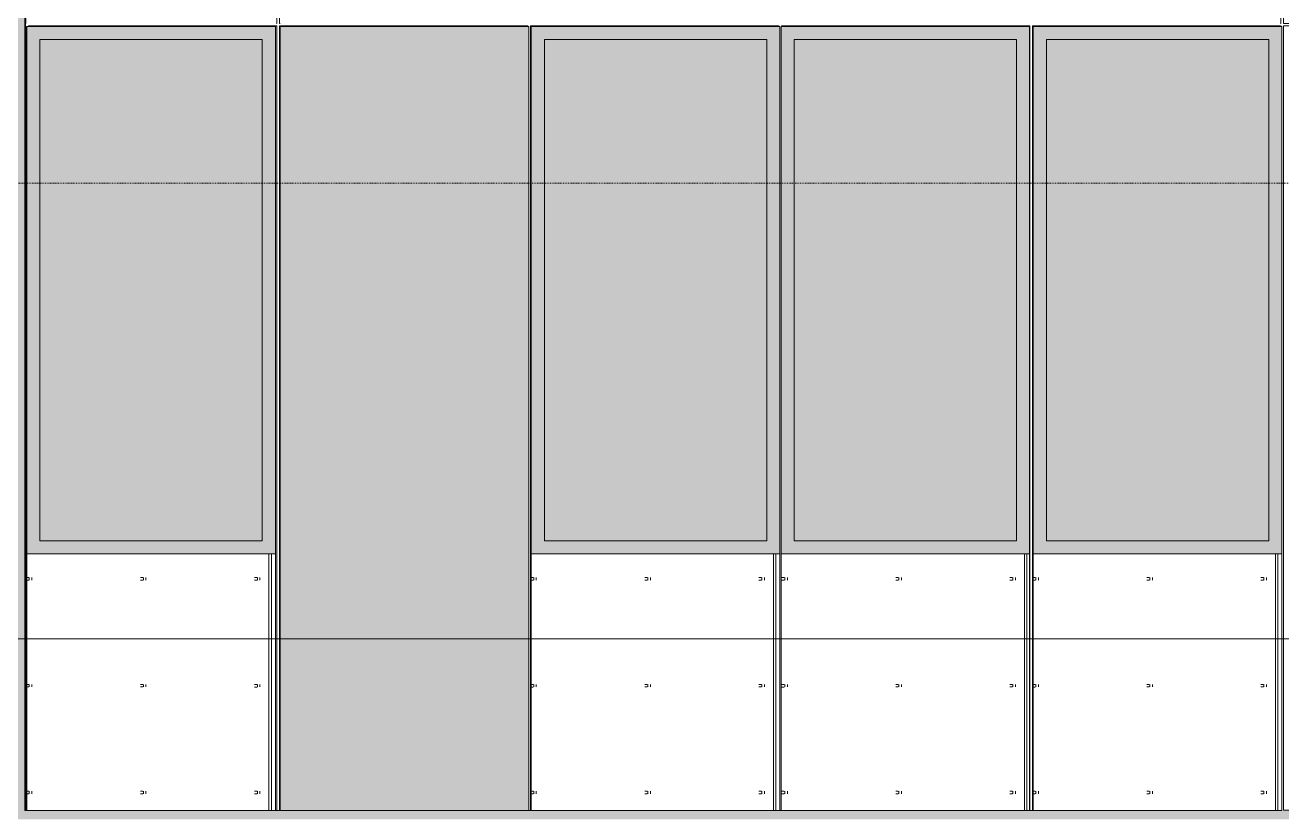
# Model space of a CAD drawing. Header units: inches. Extents: x 1750 to 7619, y -360 to 620.
# Drawn here: x 6423.4 to 6615.6, y 109.1 to 229.9 of the extents above; entities that cross this region are included whole.
import ezdxf

# ---------------------------------------------------------------- set-up
doc = ezdxf.new("R2010")
doc.units = ezdxf.units.IN
doc.header["$MEASUREMENT"] = 0
doc.linetypes.add('Aligning Line 1_8_', pattern=[0.25, 0.125, -0.125])
doc.linetypes.add('Grid Line 1_2_', pattern=[0.875, 0.5, -0.125, 0.125, -0.125])
for name, color, linetype, lineweight in [('0-4', 10, 'Continuous', 5), ('A-CLNG-1', 13, 'Continuous', 5), ('A-FLOR-LEVL-1', 51, 'Grid Line 1_2_', 9), ('A-GENM', 5, 'Continuous', 9), ('A-GLAZ', 151, 'Continuous', 13), ('A-GLAZ-1', 251, 'Continuous', 9), ('A-WALL', 113, 'Continuous', 13), ('A-WALL-PATT-1', 251, 'Continuous', 9), ('G-ANNO-SYMB', 111, 'Aligning Line 1_8_', 9)]:
    doc.layers.add(name, color=color, linetype=linetype, lineweight=lineweight)

# ---------------------------------------------------------------- blocks, each defined once
blk = doc.blocks.new('CTR - 2nd Phase_rvt-2-BUILDING ELEVATION - NORTH')
at = {"layer": 'A-FLOR-LEVL-1'}
blk.add_line((-12558.48, 136), (-9609.49, 136), dxfattribs=at)
blk = doc.blocks.new('CTR - 1st Phase - Common Walls_rvt-2-BUILDING ELEVATION - NORTH')
at = {"layer": 'A-FLOR-LEVL-1'}
blk.add_line((-12558.48, 136), (-9609.49, 136), dxfattribs=at)
blk = doc.blocks.new('CTR - 1st Phase -Stairs _ Elevators_rvt-2-BUILDING ELEVATION - NORTH')
at = {"layer": 'A-FLOR-LEVL-1'}
blk.add_line((-12558.48, 136), (-9609.49, 136), dxfattribs=at)
blk = doc.blocks.new('_THE_ WINDOW _ DOOR - hvac panel - 2nd floor-2113876-BUILDING ELEVATION - NORTH')
at = {"layer": 'A-GLAZ-1'}
h = blk.add_hatch(dxfattribs=at)
h.set_pattern_fill('FP_59', color=256, style=0, pattern_type=2)
h.set_pattern_definition([(0, (-11715.189, 174.437), (1, 1), [0.5, -1.5]), (90, (-11714.939, 174.187), (-1, 1), [0.5, -1.5])])
h.paths.add_polyline_path([(-11729.83, 109.75), (-11702.38, 109.75), (-11702.38, 229.75), (-11740.4, 229.75), (-11740.4, 109.75)], flags=0)
at = {"layer": 'A-GLAZ'}
for p, q in [((-11702.38, 229.75), (-11740.4, 229.75)), ((-11740.4, 109.75), (-11740.4, 229.75)), ((-11702.38, 229.75), (-11702.38, 109.75)), ((-11702.38, 109.75), (-11740.4, 109.75))]:
    blk.add_line(p, q, dxfattribs=at)
blk = doc.blocks.new('_THE_ WINDOW _ DOOR - Window - 2nd Floor-2113388-BUILDING ELEVATION - NORTH')
at = {"layer": 'A-GLAZ'}
h = blk.add_hatch(color=256, dxfattribs=at)
h.paths.add_polyline_path([(-11780.99, 149), (-11778.99, 149), (-11778.99, 229.75), (-11817.01, 229.75), (-11817.01, 149), (-11785.18, 149)], flags=0)
h.paths.add_polyline_path([(-11815.01, 151), (-11815.01, 227.75), (-11780.99, 227.75), (-11780.99, 151), (-11785.18, 151)], flags=0)
blk.add_hatch(color=256, dxfattribs=at).paths.add_polyline_path([(-11785.18, 151), (-11780.99, 151), (-11780.99, 227.75), (-11815.01, 227.75), (-11815.01, 151)], flags=0)
at = {"layer": 'A-GLAZ-1'}
h = blk.add_hatch(dxfattribs=at)
h.set_pattern_fill('FP_62', color=256, style=0, pattern_type=2)
h.set_pattern_definition([(0, (-11777.25, 167.18), (-38.4, 120.38), [0.392, -38.007]), (0, (-11777.25, 167.57), (-38.4, 120.38), [0.392, -38.007]), (0, (-11777.25, 183.54), (-38.4, 120.38), [0.392, -38.007]), (0, (-11777.25, 183.93), (-38.4, 120.38), [0.392, -38.007]), (0, (-11777.25, 199.89), (-38.4, 120.38), [0.392, -38.007]), (0, (-11777.25, 200.29), (-38.4, 120.38), [0.392, -38.007]), (0, (-11777.25, 216.25), (-38.4, 120.38), [0.392, -38.007]), (0, (-11777.25, 216.64), (-38.4, 120.38), [0.392, -38.007]), (0, (-11777.25, 232.61), (-38.4, 120.38), [0.392, -38.007]), (0, (-11777.25, 233), (-38.4, 120.38), [0.392, -38.007]), (0, (-11777.25, 248.96), (-38.4, 120.38), [0.392, -38.007]), (0, (-11777.25, 249.36), (-38.4, 120.375), [0.392, -38.007]), (0, (-11777.25, 265.32), (-38.4, 120.375), [0.392, -38.007]), (0, (-11777.25, 265.71), (-38.4, 120.375), [0.392, -38.007]), (0, (-11777.25, 281.68), (-38.4, 120.375), [0.392, -38.007]), (0, (-11777.25, 282.07), (-38.4, 120.375), [0.392, -38.007]), (0, (-11759.8, 167.18), (-38.4, 120.38), [0.392, -38.007]), (0, (-11759.8, 167.57), (-38.4, 120.38), [0.392, -38.007]), (0, (-11759.8, 183.54), (-38.4, 120.38), [0.392, -38.007]), (0, (-11759.8, 183.93), (-38.4, 120.38), [0.392, -38.007]), (0, (-11759.8, 199.89), (-38.4, 120.38), [0.392, -38.007]), (0, (-11759.8, 200.29), (-38.4, 120.38), [0.392, -38.007]), (0, (-11759.8, 216.25), (-38.4, 120.38), [0.392, -38.007]), (0, (-11759.8, 216.64), (-38.4, 120.38), [0.392, -38.007]), (0, (-11759.8, 232.61), (-38.4, 120.38), [0.392, -38.007]), (0, (-11759.8, 233), (-38.4, 120.38), [0.392, -38.007]), (0, (-11759.8, 248.96), (-38.4, 120.375), [0.392, -38.007]), (0, (-11759.8, 249.36), (-38.4, 120.375), [0.392, -38.007]), (0, (-11759.8, 265.32), (-38.4, 120.375), [0.392, -38.007]), (0, (-11759.8, 265.71), (-38.4, 120.375), [0.392, -38.007]), (0, (-11759.8, 281.68), (-38.4, 120.375), [0.392, -38.007]), (0, (-11759.8, 282.07), (-38.4, 120.375), [0.392, -38.007]), (0, (-11742.35, 167.18), (-38.4, 120.38), [0.392, -38.007]), (0, (-11742.35, 167.57), (-38.4, 120.38), [0.392, -38.007]), (0, (-11742.35, 183.54), (-38.4, 120.38), [0.392, -38.007]), (0, (-11742.35, 183.93), (-38.4, 120.38), [0.392, -38.007]), (0, (-11742.35, 199.89), (-38.4, 120.38), [0.392, -38.007]), (0, (-11742.35, 200.29), (-38.4, 120.38), [0.392, -38.007]), (0, (-11742.35, 216.25), (-38.4, 120.38), [0.392, -38.007]), (0, (-11742.35, 216.64), (-38.4, 120.38), [0.392, -38.007]), (0, (-11742.35, 232.61), (-38.4, 120.38), [0.392, -38.007]), (0, (-11742.35, 233), (-38.4, 120.38), [0.392, -38.007]), (0, (-11742.35, 248.96), (-38.4, 120.375), [0.392, -38.007]), (0, (-11742.35, 249.36), (-38.4, 120.375), [0.392, -38.007]), (0, (-11742.35, 265.32), (-38.4, 120.375), [0.392, -38.007]), (0, (-11742.35, 265.71), (-38.4, 120.375), [0.392, -38.007]), (0, (-11742.35, 281.68), (-38.4, 120.375), [0.392, -38.007]), (0, (-11742.35, 282.07), (-38.4, 120.375), [0.392, -38.007]), (90, (-11778.99, 164.625), (-38.4, 2e-15), [120, -0.375]), (90, (-11778.614, 164.625), (-38.4, 2e-15), [120, -0.375]), (90, (-11777.248, 167.18), (-38.4, 2e-15), [0.392, -119.982]), (90, (-11777.248, 183.536), (-38.4, 2e-15), [0.392, -119.982]), (90, (-11777.248, 199.893), (-38.4, 2e-15), [0.392, -119.982]), (90, (-11777.248, 216.25), (-38.4, 2e-15), [0.392, -119.982]), (90, (-11777.248, 232.607), (-38.4, 2e-15), [0.392, -119.982]), (90, (-11777.248, 248.964), (-38.4, 2e-15), [0.392, -119.982]), (90, (-11777.248, 265.322), (-38.4, 2e-15), [0.392, -119.982]), (90, (-11777.248, 281.68), (-38.4, 2e-15), [0.392, -119.982]), (90, (-11776.856, 167.18), (-38.4, 2e-15), [0.392, -119.982]), (90, (-11776.856, 183.536), (-38.4, 2e-15), [0.392, -119.982]), (90, (-11776.856, 199.893), (-38.4, 2e-15), [0.392, -119.982]), (90, (-11776.856, 216.25), (-38.4, 2e-15), [0.392, -119.982]), (90, (-11776.856, 232.607), (-38.4, 2e-15), [0.392, -119.982]), (90, (-11776.856, 248.964), (-38.4, 2e-15), [0.392, -119.982]), (90, (-11776.856, 265.322), (-38.4, 2e-15), [0.392, -119.982]), (90, (-11776.856, 281.68), (-38.4, 2e-15), [0.392, -119.982]), (90, (-11759.798, 167.18), (-38.4, 2e-15), [0.392, -119.982]), (90, (-11759.798, 183.536), (-38.4, 2e-15), [0.392, -119.982]), (90, (-11759.798, 199.893), (-38.4, 2e-15), [0.392, -119.982]), (90, (-11759.798, 216.25), (-38.4, 2e-15), [0.392, -119.982]), (90, (-11759.798, 232.607), (-38.4, 2e-15), [0.392, -119.982]), (90, (-11759.798, 248.964), (-38.4, 2e-15), [0.392, -119.982]), (90, (-11759.798, 265.322), (-38.4, 2e-15), [0.392, -119.982]), (90, (-11759.798, 281.68), (-38.4, 2e-15), [0.392, -119.982]), (90, (-11759.406, 167.18), (-38.4, 2e-15), [0.392, -119.982]), (90, (-11759.406, 183.536), (-38.4, 2e-15), [0.392, -119.982]), (90, (-11759.406, 199.893), (-38.4, 2e-15), [0.392, -119.982]), (90, (-11759.406, 216.25), (-38.4, 2e-15), [0.392, -119.982]), (90, (-11759.406, 232.607), (-38.4, 2e-15), [0.392, -119.982]), (90, (-11759.406, 248.964), (-38.4, 2e-15), [0.392, -119.982]), (90, (-11759.406, 265.322), (-38.4, 2e-15), [0.392, -119.982]), (90, (-11759.406, 281.68), (-38.4, 2e-15), [0.392, -119.982]), (90, (-11742.348, 167.18), (-38.4, 2e-15), [0.392, -119.982]), (90, (-11742.348, 183.536), (-38.4, 2e-15), [0.392, -119.982]), (90, (-11742.348, 199.893), (-38.4, 2e-15), [0.392, -119.982]), (90, (-11742.348, 216.25), (-38.4, 2e-15), [0.392, -119.982]), (90, (-11742.348, 232.607), (-38.4, 2e-15), [0.392, -119.982]), (90, (-11742.348, 248.964), (-38.4, 2e-15), [0.392, -119.982]), (90, (-11742.348, 265.322), (-38.4, 2e-15), [0.392, -119.982]), (90, (-11742.348, 281.68), (-38.4, 2e-15), [0.392, -119.982]), (90, (-11741.956, 167.18), (-38.4, 2e-15), [0.392, -119.982]), (90, (-11741.956, 183.536), (-38.4, 2e-15), [0.392, -119.982]), (90, (-11741.956, 199.893), (-38.4, 2e-15), [0.392, -119.982]), (90, (-11741.956, 216.25), (-38.4, 2e-15), [0.392, -119.982]), (90, (-11741.956, 232.607), (-38.4, 2e-15), [0.392, -119.982]), (90, (-11741.956, 248.964), (-38.4, 2e-15), [0.392, -119.982]), (90, (-11741.956, 265.322), (-38.4, 2e-15), [0.392, -119.982]), (90, (-11741.956, 281.68), (-38.4, 2e-15), [0.392, -119.982]), (180, (-11740.59, 164.25), (-38.4, 120.38), [38.025, -0.375]), (180, (-11740.59, 164.62), (-38.4, 120.38), [38.025, -0.375])])
h.paths.add_polyline_path([(-11778.99, 109.75), (-11778.99, 149), (-11817.01, 149), (-11817.01, 109.75)], flags=0)
at = {"layer": 'A-GLAZ'}
for p, q in [((-11778.99, 229.75), (-11817.01, 229.75)), ((-11817.01, 229.75), (-11817.01, 149)), ((-11778.99, 149), (-11778.99, 229.75)), ((-11815.01, 151), (-11815.01, 227.75)), ((-11815.01, 227.75), (-11780.99, 227.75)), ((-11780.99, 227.75), (-11780.99, 151)), ((-11780.99, 151), (-11815.01, 151)), ((-11817.01, 149), (-11778.99, 149)), ((-11817.01, 149), (-11817.01, 109.75)), ((-11778.99, 109.75), (-11778.99, 149)), ((-11817.01, 109.75), (-11778.99, 109.75))]:
    blk.add_line(p, q, dxfattribs=at)
blk = doc.blocks.new('_THE_ WINDOW _ DOOR - Window - 2nd Floor-2113391-BUILDING ELEVATION - NORTH')
at = {"layer": 'A-GLAZ'}
h = blk.add_hatch(color=256, dxfattribs=at)
h.paths.add_polyline_path([(-10742.56, 149), (-10742.56, 229.75), (-10780.59, 229.75), (-10780.59, 149), (-10744.56, 149)], flags=0)
h.paths.add_polyline_path([(-10744.56, 151), (-10778.59, 151), (-10778.59, 227.75), (-10744.56, 227.75), (-10744.56, 160.24)], flags=0)
blk.add_hatch(color=256, dxfattribs=at).paths.add_polyline_path([(-10778.59, 151), (-10744.56, 151), (-10744.56, 227.75), (-10778.59, 227.75), (-10778.59, 160.24)], flags=0)
at = {"layer": 'A-GLAZ-1'}
h = blk.add_hatch(dxfattribs=at)
h.set_pattern_fill('FP_90', color=256, style=0, pattern_type=2)
h.set_pattern_definition([(180, (-10782.33, 167.18), (38.4, 120.38), [0.392, -38.007]), (180, (-10782.33, 167.57), (38.4, 120.38), [0.392, -38.007]), (180, (-10782.33, 183.54), (38.4, 120.38), [0.392, -38.007]), (180, (-10782.33, 183.93), (38.4, 120.38), [0.392, -38.007]), (180, (-10782.33, 199.89), (38.4, 120.38), [0.392, -38.007]), (180, (-10782.33, 200.29), (38.4, 120.38), [0.392, -38.007]), (180, (-10782.33, 216.25), (38.4, 120.38), [0.392, -38.007]), (180, (-10782.33, 216.64), (38.4, 120.38), [0.392, -38.007]), (180, (-10782.33, 232.61), (38.4, 120.38), [0.392, -38.007]), (180, (-10782.33, 233), (38.4, 120.38), [0.392, -38.007]), (180, (-10782.33, 248.96), (38.4, 120.38), [0.392, -38.007]), (180, (-10782.33, 249.36), (38.4, 120.375), [0.392, -38.007]), (180, (-10782.33, 265.32), (38.4, 120.375), [0.392, -38.007]), (180, (-10782.33, 265.71), (38.4, 120.375), [0.392, -38.007]), (180, (-10782.33, 281.68), (38.4, 120.375), [0.392, -38.007]), (180, (-10782.33, 282.07), (38.4, 120.375), [0.392, -38.007]), (180, (-10799.78, 167.18), (38.4, 120.38), [0.392, -38.007]), (180, (-10799.78, 167.57), (38.4, 120.38), [0.392, -38.007]), (180, (-10799.78, 183.54), (38.4, 120.38), [0.392, -38.007]), (180, (-10799.78, 183.93), (38.4, 120.38), [0.392, -38.007]), (180, (-10799.78, 199.89), (38.4, 120.38), [0.392, -38.007]), (180, (-10799.78, 200.29), (38.4, 120.38), [0.392, -38.007]), (180, (-10799.78, 216.25), (38.4, 120.38), [0.392, -38.007]), (180, (-10799.78, 216.64), (38.4, 120.38), [0.392, -38.007]), (180, (-10799.78, 232.61), (38.4, 120.38), [0.392, -38.007]), (180, (-10799.78, 233), (38.4, 120.38), [0.392, -38.007]), (180, (-10799.78, 248.96), (38.4, 120.375), [0.392, -38.007]), (180, (-10799.78, 249.36), (38.4, 120.375), [0.392, -38.007]), (180, (-10799.78, 265.32), (38.4, 120.375), [0.392, -38.007]), (180, (-10799.78, 265.71), (38.4, 120.375), [0.392, -38.007]), (180, (-10799.78, 281.68), (38.4, 120.375), [0.392, -38.007]), (180, (-10799.78, 282.07), (38.4, 120.375), [0.392, -38.007]), (180, (-10817.23, 167.18), (38.4, 120.38), [0.392, -38.007]), (180, (-10817.23, 167.57), (38.4, 120.38), [0.392, -38.007]), (180, (-10817.23, 183.54), (38.4, 120.38), [0.392, -38.007]), (180, (-10817.23, 183.93), (38.4, 120.38), [0.392, -38.007]), (180, (-10817.23, 199.89), (38.4, 120.38), [0.392, -38.007]), (180, (-10817.23, 200.29), (38.4, 120.38), [0.392, -38.007]), (180, (-10817.23, 216.25), (38.4, 120.38), [0.392, -38.007]), (180, (-10817.23, 216.64), (38.4, 120.38), [0.392, -38.007]), (180, (-10817.23, 232.61), (38.4, 120.38), [0.392, -38.007]), (180, (-10817.23, 233), (38.4, 120.38), [0.392, -38.007]), (180, (-10817.23, 248.96), (38.4, 120.375), [0.392, -38.007]), (180, (-10817.23, 249.36), (38.4, 120.375), [0.392, -38.007]), (180, (-10817.23, 265.32), (38.4, 120.375), [0.392, -38.007]), (180, (-10817.23, 265.71), (38.4, 120.375), [0.392, -38.007]), (180, (-10817.23, 281.68), (38.4, 120.375), [0.392, -38.007]), (180, (-10817.23, 282.07), (38.4, 120.375), [0.392, -38.007]), (90, (-10780.59, 164.625), (38.4, -2e-15), [120, -0.375]), (90, (-10780.964, 164.625), (38.4, -2e-15), [120, -0.375]), (90, (-10782.33, 167.18), (38.4, -2e-15), [0.392, -119.982]), (90, (-10782.33, 183.536), (38.4, -2e-15), [0.392, -119.982]), (90, (-10782.33, 199.893), (38.4, -2e-15), [0.392, -119.982]), (90, (-10782.33, 216.25), (38.4, -2e-15), [0.392, -119.982]), (90, (-10782.33, 232.607), (38.4, -2e-15), [0.392, -119.982]), (90, (-10782.33, 248.964), (38.4, -2e-15), [0.392, -119.982]), (90, (-10782.33, 265.322), (38.4, -2e-15), [0.392, -119.982]), (90, (-10782.33, 281.68), (38.4, -2e-15), [0.392, -119.982]), (90, (-10782.723, 167.18), (38.4, -2e-15), [0.392, -119.982]), (90, (-10782.723, 183.536), (38.4, -2e-15), [0.392, -119.982]), (90, (-10782.723, 199.893), (38.4, -2e-15), [0.392, -119.982]), (90, (-10782.723, 216.25), (38.4, -2e-15), [0.392, -119.982]), (90, (-10782.723, 232.607), (38.4, -2e-15), [0.392, -119.982]), (90, (-10782.723, 248.964), (38.4, -2e-15), [0.392, -119.982]), (90, (-10782.723, 265.322), (38.4, -2e-15), [0.392, -119.982]), (90, (-10782.723, 281.68), (38.4, -2e-15), [0.392, -119.982]), (90, (-10799.78, 167.18), (38.4, -2e-15), [0.392, -119.982]), (90, (-10799.78, 183.536), (38.4, -2e-15), [0.392, -119.982]), (90, (-10799.78, 199.893), (38.4, -2e-15), [0.392, -119.982]), (90, (-10799.78, 216.25), (38.4, -2e-15), [0.392, -119.982]), (90, (-10799.78, 232.607), (38.4, -2e-15), [0.392, -119.982]), (90, (-10799.78, 248.964), (38.4, -2e-15), [0.392, -119.982]), (90, (-10799.78, 265.322), (38.4, -2e-15), [0.392, -119.982]), (90, (-10799.78, 281.68), (38.4, -2e-15), [0.392, -119.982]), (90, (-10800.173, 167.18), (38.4, -2e-15), [0.392, -119.982]), (90, (-10800.173, 183.536), (38.4, -2e-15), [0.392, -119.982]), (90, (-10800.173, 199.893), (38.4, -2e-15), [0.392, -119.982]), (90, (-10800.173, 216.25), (38.4, -2e-15), [0.392, -119.982]), (90, (-10800.173, 232.607), (38.4, -2e-15), [0.392, -119.982]), (90, (-10800.173, 248.964), (38.4, -2e-15), [0.392, -119.982]), (90, (-10800.173, 265.322), (38.4, -2e-15), [0.392, -119.982]), (90, (-10800.173, 281.68), (38.4, -2e-15), [0.392, -119.982]), (90, (-10817.23, 167.18), (38.4, -2e-15), [0.392, -119.982]), (90, (-10817.23, 183.536), (38.4, -2e-15), [0.392, -119.982]), (90, (-10817.23, 199.893), (38.4, -2e-15), [0.392, -119.982]), (90, (-10817.23, 216.25), (38.4, -2e-15), [0.392, -119.982]), (90, (-10817.23, 232.607), (38.4, -2e-15), [0.392, -119.982]), (90, (-10817.23, 248.964), (38.4, -2e-15), [0.392, -119.982]), (90, (-10817.23, 265.322), (38.4, -2e-15), [0.392, -119.982]), (90, (-10817.23, 281.68), (38.4, -2e-15), [0.392, -119.982]), (90, (-10817.623, 167.18), (38.4, -2e-15), [0.392, -119.982]), (90, (-10817.623, 183.536), (38.4, -2e-15), [0.392, -119.982]), (90, (-10817.623, 199.893), (38.4, -2e-15), [0.392, -119.982]), (90, (-10817.623, 216.25), (38.4, -2e-15), [0.392, -119.982]), (90, (-10817.623, 232.607), (38.4, -2e-15), [0.392, -119.982]), (90, (-10817.623, 248.964), (38.4, -2e-15), [0.392, -119.982]), (90, (-10817.623, 265.322), (38.4, -2e-15), [0.392, -119.982]), (90, (-10817.623, 281.68), (38.4, -2e-15), [0.392, -119.982]), (0, (-10818.99, 164.25), (38.4, 120.38), [38.025, -0.375]), (0, (-10818.99, 164.62), (38.4, 120.38), [38.025, -0.375])])
h.paths.add_polyline_path([(-10764.53, 109.75), (-10742.56, 109.75), (-10742.56, 149), (-10780.59, 149), (-10780.59, 109.75)], flags=0)
at = {"layer": 'A-GLAZ'}
for p, q in [((-10780.59, 229.75), (-10780.59, 149)), ((-10742.56, 229.75), (-10780.59, 229.75)), ((-10742.56, 149), (-10742.56, 229.75)), ((-10778.59, 227.75), (-10744.56, 227.75)), ((-10778.59, 151), (-10778.59, 227.75)), ((-10744.56, 227.75), (-10744.56, 151)), ((-10744.56, 151), (-10778.59, 151)), ((-10780.59, 149), (-10742.56, 149)), ((-10780.59, 149), (-10780.59, 109.75)), ((-10742.56, 109.75), (-10742.56, 149)), ((-10780.59, 109.75), (-10742.56, 109.75))]:
    blk.add_line(p, q, dxfattribs=at)
blk = doc.blocks.new('Family1 - SCUPPER-2154893-BUILDING ELEVATION - NORTH')
at = {"layer": 'A-GENM'}
for points in [[(-11673.85, 401.5), (-11673.85, 418.54), (-11673.98, 418.54), (-11673.98, 401.5)], [(-11673.85, 401.5), (-11664.1, 401.5), (-11664.1, 418.54), (-11673.85, 418.54), (-11673.85, 401.75)], [(-11664.1, 401.5), (-11663.98, 401.5), (-11663.98, 418.54), (-11664.1, 418.54), (-11664.1, 403)], [(-11673.98, 109.75), (-11673.85, 109.75), (-11673.85, 395.5), (-11673.98, 395.5), (-11673.98, 109.87)], [(-11673.85, 109.87), (-11664.1, 109.88), (-11664.1, 395.5), (-11673.85, 395.5), (-11673.85, 110)], [(-11664.1, 109.75), (-11663.98, 109.75), (-11663.98, 395.5), (-11664.1, 395.5), (-11664.1, 109.76)]]:
    blk.add_hatch(color=256, dxfattribs=at).paths.add_polyline_path(points, flags=0)
h = blk.add_hatch(color=256, dxfattribs=at)
h.paths.add_polyline_path([(-11664.1, 395.5), (-11663.98, 395.5), (-11663.98, 401.5), (-11673.98, 401.5), (-11673.98, 395.5), (-11673.85, 395.5)], flags=0)
h.paths.add_polyline_path([(-11673.85, 395.62), (-11673.85, 401.37), (-11664.1, 401.37), (-11664.1, 395.62)], flags=0)
for p, q in [((-11673.98, 401.5), (-11673.98, 418.54)), ((-11673.85, 401.5), (-11673.85, 418.54)), ((-11664.1, 401.5), (-11664.1, 418.54)), ((-11663.98, 401.5), (-11663.98, 418.54)), ((-11663.98, 401.5), (-11673.98, 401.5)), ((-11673.98, 401.5), (-11673.98, 395.5)), ((-11673.85, 395.62), (-11673.85, 401.37)), ((-11673.85, 401.37), (-11664.1, 401.37)), ((-11664.1, 401.37), (-11664.1, 395.62)), ((-11663.98, 395.5), (-11663.98, 401.5)), ((-11673.98, 353), (-11673.98, 395.5)), ((-11673.98, 395.5), (-11663.98, 395.5)), ((-11664.1, 395.62), (-11673.85, 395.62)), ((-11673.85, 109.75), (-11673.85, 395.5)), ((-11664.1, 109.75), (-11664.1, 395.5)), ((-11663.98, 353), (-11663.98, 395.5)), ((-11673.98, 109.75), (-11673.98, 348.52)), ((-11663.98, 109.75), (-11663.98, 348.52)), ((-11673.85, 109.75), (-11673.98, 109.75)), ((-11663.98, 109.75), (-11664.1, 109.75))]:
    blk.add_line(p, q, dxfattribs=at)

msp = doc.modelspace()

# ---------------------------------------------------------------- hatches: boundary and pattern name
at = {"layer": 'A-CLNG-1'}
msp.add_hatch(color=256, dxfattribs=at).paths.add_polyline_path([(6577.4338, 108.375), (7223.7963, 108.375), (7223.7963, 109.75), (6856.1088, 109.75), (6856.1088, 109.875), (6846.3588, 109.8738), (6846.3588, 109.75), (6423.3338, 109.7917), (6423.3338, 109.875), (6413.5838, 109.8519), (6413.5838, 109.75), (6116.1338, 109.75), (6116.1338, 109.875), (6106.3838, 109.832), (6106.3838, 109.75), (5771.5963, 109.75), (5771.5963, 108.375), (6577.0588, 108.375)], flags=0)
at = {"layer": 'A-WALL-PATT-1'}
h = msp.add_hatch(dxfattribs=at)
h.set_pattern_fill('FP_46', color=256, style=0, pattern_type=2)
h.set_pattern_definition([(0, (7193.2, 112.3), (-38.4, 120.375), [0.392, -38.007]), (0, (7193.2, 112.7), (-38.4, 120.375), [0.392, -38.007]), (0, (7193.2, 128.66), (-38.4, 120.375), [0.392, -38.007]), (0, (7193.2, 129.05), (-38.4, 120.375), [0.392, -38.007]), (0, (7193.2, 145.02), (-38.4, 120.375), [0.392, -38.007]), (0, (7193.2, 145.41), (-38.4, 120.375), [0.392, -38.007]), (0, (7193.2, 161.38), (-38.4, 120.375), [0.392, -38.007]), (0, (7193.2, 161.77), (-38.4, 120.375), [0.392, -38.007]), (0, (7193.2, 177.73), (-38.4, 120.375), [0.392, -38.007]), (0, (7193.2, 178.12), (-38.4, 120.375), [0.392, -38.007]), (0, (7193.2, 194.09), (-38.4, 120.375), [0.392, -38.007]), (0, (7193.2, 194.48), (-38.4, 120.375), [0.392, -38.007]), (0, (7193.2, 210.45), (-38.4, 120.375), [0.392, -38.007]), (0, (7193.2, 210.84), (-38.4, 120.375), [0.392, -38.007]), (0, (7193.2, 226.8), (-38.4, 120.375), [0.392, -38.007]), (0, (7193.2, 227.2), (-38.4, 120.375), [0.392, -38.007]), (0, (7210.65, 112.3), (-38.4, 120.375), [0.392, -38.007]), (0, (7210.65, 112.7), (-38.4, 120.375), [0.392, -38.007]), (0, (7210.65, 128.66), (-38.4, 120.375), [0.392, -38.007]), (0, (7210.65, 129.05), (-38.4, 120.375), [0.392, -38.007]), (0, (7210.65, 145.02), (-38.4, 120.375), [0.392, -38.007]), (0, (7210.65, 145.41), (-38.4, 120.375), [0.392, -38.007]), (0, (7210.65, 161.38), (-38.4, 120.375), [0.392, -38.007]), (0, (7210.65, 161.77), (-38.4, 120.375), [0.392, -38.007]), (0, (7210.65, 177.73), (-38.4, 120.375), [0.392, -38.007]), (0, (7210.65, 178.12), (-38.4, 120.375), [0.392, -38.007]), (0, (7210.65, 194.09), (-38.4, 120.375), [0.392, -38.007]), (0, (7210.65, 194.48), (-38.4, 120.375), [0.392, -38.007]), (0, (7210.65, 210.45), (-38.4, 120.375), [0.392, -38.007]), (0, (7210.65, 210.84), (-38.4, 120.375), [0.392, -38.007]), (0, (7210.65, 226.8), (-38.4, 120.375), [0.392, -38.007]), (0, (7210.65, 227.2), (-38.4, 120.375), [0.392, -38.007]), (0, (7228.1, 112.3), (-38.4, 120.375), [0.392, -38.007]), (0, (7228.1, 112.7), (-38.4, 120.375), [0.392, -38.007]), (0, (7228.1, 128.66), (-38.4, 120.375), [0.392, -38.007]), (0, (7228.1, 129.05), (-38.4, 120.375), [0.392, -38.007]), (0, (7228.1, 145.02), (-38.4, 120.375), [0.392, -38.007]), (0, (7228.1, 145.41), (-38.4, 120.375), [0.392, -38.007]), (0, (7228.1, 161.38), (-38.4, 120.375), [0.392, -38.007]), (0, (7228.1, 161.77), (-38.4, 120.375), [0.392, -38.007]), (0, (7228.1, 177.73), (-38.4, 120.375), [0.392, -38.007]), (0, (7228.1, 178.12), (-38.4, 120.375), [0.392, -38.007]), (0, (7228.1, 194.09), (-38.4, 120.375), [0.392, -38.007]), (0, (7228.1, 194.48), (-38.4, 120.375), [0.392, -38.007]), (0, (7228.1, 210.45), (-38.4, 120.375), [0.392, -38.007]), (0, (7228.1, 210.84), (-38.4, 120.375), [0.392, -38.007]), (0, (7228.1, 226.8), (-38.4, 120.375), [0.392, -38.007]), (0, (7228.1, 227.2), (-38.4, 120.375), [0.392, -38.007]), (90, (7191.46, 109.75), (-38.4, 2e-15), [120, -0.375]), (90, (7191.834, 109.75), (-38.4, 2e-15), [120, -0.375]), (90, (7193.2, 112.304), (-38.4, 2e-15), [0.392, -119.982]), (90, (7193.2, 128.66), (-38.4, 2e-15), [0.392, -119.982]), (90, (7193.2, 145.018), (-38.4, 2e-15), [0.392, -119.982]), (90, (7193.2, 161.375), (-38.4, 2e-15), [0.392, -119.982]), (90, (7193.2, 177.732), (-38.4, 2e-15), [0.392, -119.982]), (90, (7193.2, 194.09), (-38.4, 2e-15), [0.392, -119.982]), (90, (7193.2, 210.447), (-38.4, 2e-15), [0.392, -119.982]), (90, (7193.2, 226.804), (-38.4, 2e-15), [0.392, -119.982]), (90, (7193.593, 112.304), (-38.4, 2e-15), [0.392, -119.982]), (90, (7193.593, 128.66), (-38.4, 2e-15), [0.392, -119.982]), (90, (7193.593, 145.018), (-38.4, 2e-15), [0.392, -119.982]), (90, (7193.593, 161.375), (-38.4, 2e-15), [0.392, -119.982]), (90, (7193.593, 177.732), (-38.4, 2e-15), [0.392, -119.982]), (90, (7193.593, 194.09), (-38.4, 2e-15), [0.392, -119.982]), (90, (7193.593, 210.447), (-38.4, 2e-15), [0.392, -119.982]), (90, (7193.593, 226.804), (-38.4, 2e-15), [0.392, -119.982]), (90, (7210.65, 112.304), (-38.4, 2e-15), [0.392, -119.982]), (90, (7210.65, 128.66), (-38.4, 2e-15), [0.392, -119.982]), (90, (7210.65, 145.018), (-38.4, 2e-15), [0.392, -119.982]), (90, (7210.65, 161.375), (-38.4, 2e-15), [0.392, -119.982]), (90, (7210.65, 177.732), (-38.4, 2e-15), [0.392, -119.982]), (90, (7210.65, 194.09), (-38.4, 2e-15), [0.392, -119.982]), (90, (7210.65, 210.447), (-38.4, 2e-15), [0.392, -119.982]), (90, (7210.65, 226.804), (-38.4, 2e-15), [0.392, -119.982]), (90, (7211.043, 112.304), (-38.4, 2e-15), [0.392, -119.982]), (90, (7211.043, 128.66), (-38.4, 2e-15), [0.392, -119.982]), (90, (7211.043, 145.018), (-38.4, 2e-15), [0.392, -119.982]), (90, (7211.043, 161.375), (-38.4, 2e-15), [0.392, -119.982]), (90, (7211.043, 177.732), (-38.4, 2e-15), [0.392, -119.982]), (90, (7211.043, 194.09), (-38.4, 2e-15), [0.392, -119.982]), (90, (7211.043, 210.447), (-38.4, 2e-15), [0.392, -119.982]), (90, (7211.043, 226.804), (-38.4, 2e-15), [0.392, -119.982]), (90, (7228.1, 112.304), (-38.4, 2e-15), [0.392, -119.982]), (90, (7228.1, 128.66), (-38.4, 2e-15), [0.392, -119.982]), (90, (7228.1, 145.018), (-38.4, 2e-15), [0.392, -119.982]), (90, (7228.1, 161.375), (-38.4, 2e-15), [0.392, -119.982]), (90, (7228.1, 177.732), (-38.4, 2e-15), [0.392, -119.982]), (90, (7228.1, 194.09), (-38.4, 2e-15), [0.392, -119.982]), (90, (7228.1, 210.447), (-38.4, 2e-15), [0.392, -119.982]), (90, (7228.1, 226.804), (-38.4, 2e-15), [0.392, -119.982]), (90, (7228.493, 112.304), (-38.4, 2e-15), [0.392, -119.982]), (90, (7228.493, 128.66), (-38.4, 2e-15), [0.392, -119.982]), (90, (7228.493, 145.018), (-38.4, 2e-15), [0.392, -119.982]), (90, (7228.493, 161.375), (-38.4, 2e-15), [0.392, -119.982]), (90, (7228.493, 177.732), (-38.4, 2e-15), [0.392, -119.982]), (90, (7228.493, 194.09), (-38.4, 2e-15), [0.392, -119.982]), (90, (7228.493, 210.447), (-38.4, 2e-15), [0.392, -119.982]), (90, (7228.493, 226.804), (-38.4, 2e-15), [0.392, -119.982]), (180, (7229.86, 109.38), (-38.4, 120.375), [38.025, -0.375]), (180, (7229.86, 109.75), (-38.4, 120.375), [38.025, -0.375])])
h.paths.add_polyline_path([(6577.0588, 109.75), (6577.6213, 109.7905), (6577.6213, 229.75), (6615.6463, 229.75), (6615.6463, 109.75), (6692.8213, 109.75), (6692.8213, 229.75), (6730.8463, 229.75), (6730.8463, 109.75), (6808.0213, 109.75), (6808.0213, 229.75), (6846.0463, 229.75), (6846.0463, 109.75), (6846.2338, 109.75), (6846.2294, 348.5081), (6846.0463, 348.5081), (6846.0458, 230.125), (6808.0213, 230.125), (6808.0213, 348.5081), (6769.0588, 348.5081), (6769.0588, 230.125), (6731.0338, 230.125), (6731.0338, 348.5081), (6730.6588, 348.5081), (6730.6588, 230.125), (6692.6338, 230.125), (6692.6338, 348.5081), (6615.4588, 348.5081), (6615.4588, 230.125), (6577.4338, 230.125), (6577.4338, 348.5081), (6538.6588, 348.5081), (6538.6588, 310), (6577.2463, 310), (6577.2463, 230.125), (6462.4213, 230.125), (6462.4101, 348.5081), (6461.8588, 348.5081), (6461.8588, 230.125), (6423.8338, 230.125), (6423.8338, 348.5081), (6423.4588, 348.5081), (6423.4588, 109.75), (6423.6463, 109.7923), (6423.6463, 229.75), (6461.6713, 229.75), (6461.6713, 109.75), (6462.4213, 109.75), (6462.4213, 229.75), (6500.4463, 229.75), (6500.4463, 109.75), (6500.8213, 109.75), (6500.8213, 229.75), (6538.8463, 229.75), (6538.8463, 109.75), (6539.0338, 109.75), (6539.0338, 229.75), (6577.0588, 229.75), (6577.0588, 109.7913)], flags=0)
h.paths.add_polyline_path([(6500.5381, 310), (6500.6338, 310), (6500.6338, 348.5081), (6500.4463, 348.5081), (6500.4463, 310)], flags=0)

# ---------------------------------------------------------------- linework, layer by layer
at = {"layer": 'A-FLOR-LEVL-1'}
msp.add_line((4646.5044, 136), (7593.9954, 136), dxfattribs=at)
at = {"layer": 'A-WALL'}
for p, q in [((6423.4588, 348.5165), (6423.4588, 109.75)), ((6462.4213, 109.75), (6462.4213, 229.75)), ((6462.4213, 229.75), (6500.4463, 229.75)), ((6500.4463, 229.75), (6500.4463, 109.75)), ((6423.6463, 109.75), (6423.6463, 149)), ((6461.6713, 149), (6461.6713, 109.75)), ((6500.8213, 109.75), (6500.8213, 149)), ((6538.8463, 149), (6538.8463, 109.75)), ((6539.0338, 109.75), (6539.0338, 149)), ((6577.0588, 149), (6577.0588, 109.75)), ((6577.6213, 109.75), (6577.6213, 149)), ((6423.4588, 109.75), (6423.6463, 109.75)), ((6461.6713, 109.75), (6462.4213, 109.75)), ((6500.4463, 109.75), (6500.8213, 109.75)), ((6538.8463, 109.75), (6539.0338, 109.75)), ((6577.0588, 109.75), (6577.6213, 109.75))]:
    msp.add_line(p, q, dxfattribs=at)
at = {"layer": 'G-ANNO-SYMB'}
msp.add_line((7498.075, 205.7608), (4742.443, 205.7608), dxfattribs=at)

# ---------------------------------------------------------------- block references
at = {"layer": '0-4'}
for name in ['CTR - 2nd Phase_rvt-2-BUILDING ELEVATION - NORTH', 'CTR - 1st Phase - Common Walls_rvt-2-BUILDING ELEVATION - NORTH', 'CTR - 1st Phase -Stairs _ Elevators_rvt-2-BUILDING ELEVATION - NORTH']:
    msp.add_blockref(name, (17204.2357, 0), dxfattribs=at)
at = {"layer": 'A-GENM'}
msp.add_blockref('Family1 - SCUPPER-2154893-BUILDING ELEVATION - NORTH', (18087.4357, 0), dxfattribs=at)
at = {"layer": 'A-GLAZ'}
for name, p in [('_THE_ WINDOW _ DOOR - Window - 2nd Floor-2113391-BUILDING ELEVATION - NORTH', (17204.2357, 0)), ('_THE_ WINDOW _ DOOR - hvac panel - 2nd floor-2113876-BUILDING ELEVATION - NORTH', (18202.8232, 0)), ('_THE_ WINDOW _ DOOR - Window - 2nd Floor-2113388-BUILDING ELEVATION - NORTH', (18317.8357, 0)), ('_THE_ WINDOW _ DOOR - Window - 2nd Floor-2113388-BUILDING ELEVATION - NORTH', (18356.0482, 0)), ('_THE_ WINDOW _ DOOR - Window - 2nd Floor-2113388-BUILDING ELEVATION - NORTH', (18394.6357, 0))]:
    msp.add_blockref(name, p, dxfattribs=at)

doc.saveas('drawing.dxf')
